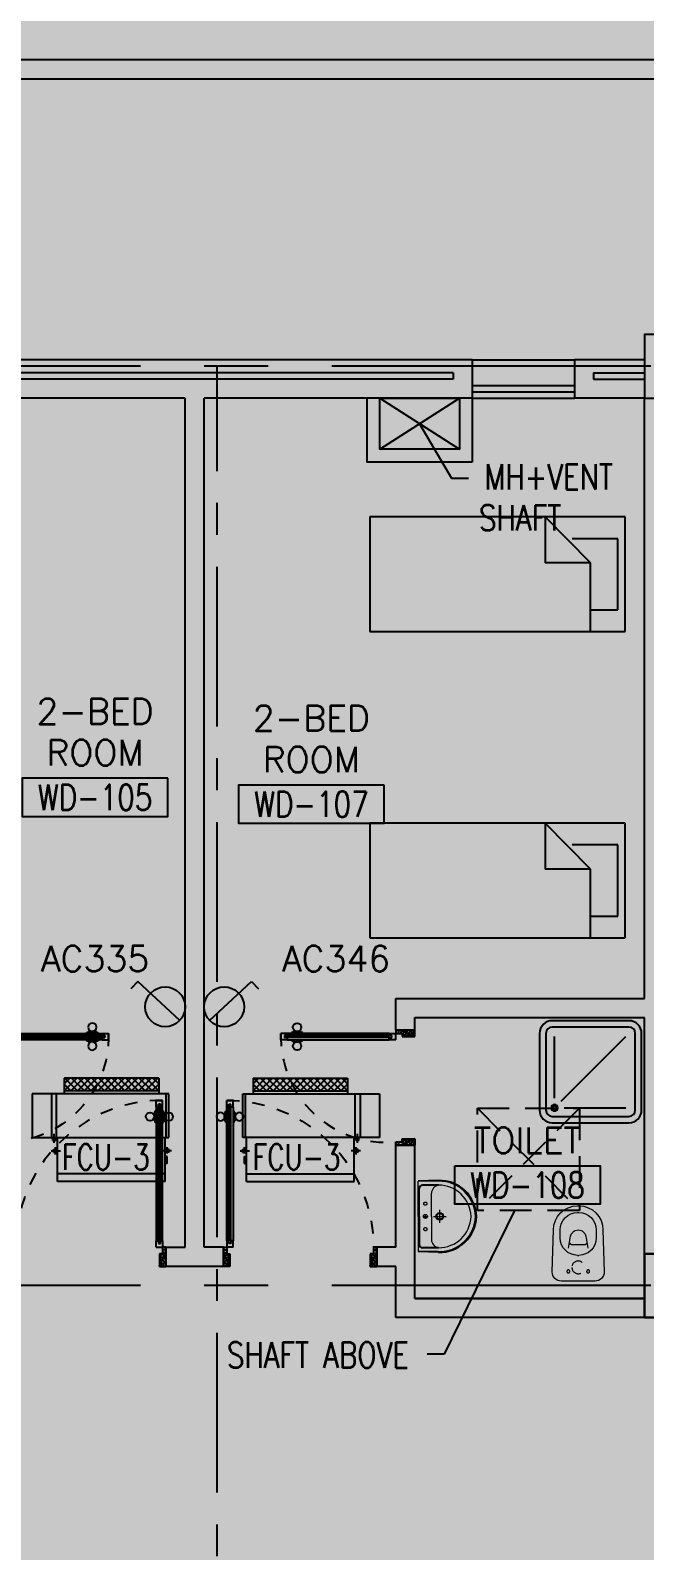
# Model space of a CAD drawing. Extents: x 88852.7 to 88945.7, y 39921.6 to 40001.1.
# Drawn here: x 88912.15 to 88916.96, y 39978.02 to 39989.93 of the extents above; entities that cross this region are included whole.
import ezdxf
from ezdxf.enums import TextEntityAlignment as Align

# ---------------------------------------------------------------- set-up
doc = ezdxf.new("R2010")
doc.units = 0
doc.header["$MEASUREMENT"] = 0
doc.header["$PDMODE"] = 34
for name, pattern in [('CENTER', [2, 1.25, -0.25, 0.25, -0.25]), ('CENTERX2', [4, 2.5, -0.5, 0.5, -0.5]), ('DASHED', [0.75, 0.5, -0.25]), ('HIDDEN', [0.375, 0.25, -0.125]), ('HIDDEN2', [0.1875, 0.125, -0.0625])]:
    doc.linetypes.add(name, pattern=pattern)
doc.layers.get('0').update_dxf_attribs({"color": 11, "linetype": 'CONTINUOUS'})
doc.layers.get('DEFPOINTS').update_dxf_attribs({"color": 11, "linetype": 'CONTINUOUS'})
for name, color, linetype in [('AX-DIM', 11, 'CONTINUOUS'), ('AXES', 11, 'CENTERX2'), ('AXES1', 11, 'CENTER'), ('COL', 11, 'CONTINUOUS'), ('DOOR', 11, 'CONTINUOUS'), ('E-SOCKETS', 4, 'CONTINUOUS'), ('FCU', 7, 'CONTINUOUS'), ('FIX', 11, 'CONTINUOUS'), ('FUR', 11, 'CONTINUOUS'), ('INSUL', 11, 'CONTINUOUS'), ('M-TEXT', 2, 'CONTINUOUS'), ('PROJ-L', 11, 'CONTINUOUS'), ('RM-BOX', 11, 'CONTINUOUS'), ('RM-NAME', 11, 'CONTINUOUS'), ('RM-NO', 11, 'CONTINUOUS'), ('SHAFT', 11, 'CONTINUOUS'), ('WALL', 11, 'CONTINUOUS'), ('WIN', 11, 'CONTINUOUS')]:
    doc.layers.add(name, color=color, linetype=linetype)
doc.styles.add('ROMANS', font='ROMANS.shx', dxfattribs={"width": 0.6})
doc.styles.add('SIMPLEX', font='simplex.shx', dxfattribs={"width": 0.8})
doc.dimstyles.new('DIM-OUT', dxfattribs={"dimscale": 0, "dimtxt": 0.24, "dimasz": 0.08, "dimexe": 0.02, "dimexo": 0.02, "dimgap": 0.05, "dimtad": 1, "dimdec": 0, "dimlfac": 1000, "dimzin": 0, "dimdsep": 46, "dimtxsty": 'ROMANS', "dimblk1": 'ARCHTICK', "dimblk2": 'ARCHTICK', "dimsah": 1, "dimcen": 0.01, "dimdle": 0.08, "dimclrd": 7, "dimclre": 7, "dimclrt": 2, "dimadec": 0, "dimazin": 0, "dimtp": 2, "dimtm": 2, "dimtfac": 0.1142857142857143, "dimtdec": 0, "dimtix": 1, "dimtmove": 2, "dimatfit": 3, "dimldrblk": 'ARCHTICK', "dimfxl": 0, "dimtolj": 1, "dimtzin": 0, "dimarcsym": 0})
doc.dimstyles.new('DIM7', dxfattribs={"dimtxt": 0.24, "dimasz": 0.08, "dimexe": 0.07, "dimexo": 0.05, "dimgap": 0.07, "dimtad": 1, "dimzin": 0, "dimdsep": 46, "dimtxsty": 'SIMPLEX', "dimblk": 'ARCHTICK', "dimcen": 0.05, "dimdle": 0.05, "dimclrd": 4, "dimclre": 4, "dimclrt": 2, "dimadec": 0, "dimazin": 0, "dimtp": 2, "dimtm": 2, "dimtfac": 0.1142857142857143, "dimtix": 1, "dimtmove": 2, "dimatfit": 3, "dimldrblk": 'DOT', "dimfxl": 0, "dimtolj": 1, "dimtzin": 0, "dimarcsym": 0})

# ---------------------------------------------------------------- blocks, each defined once
blk = doc.blocks.new('_ARCHTICK')
at = {"color": 0, "linetype": 'ByBlock', "const_width": 0.15}
blk.add_lwpolyline([(-0.5, -0.5), (0.5, 0.5)], dxfattribs=at)
blk = doc.blocks.new('*D118')
at = {"layer": 'AX-DIM', "color": 7, "lineweight": -2}
for p, q in [((88860.77025844976, 39995.08988482877), (88860.77025844976, 39999.74794392368)), ((88935.46025844975, 39987.56956244051), (88935.46025844975, 39999.74794392368)), ((88860.69025844976, 39999.72794392368), (88935.54025844975, 39999.72794392368))]:
    blk.add_line(p, q, dxfattribs=at)
at = {"layer": 'DEFPOINTS', "color": 0}
for p in [(88935.46025844975, 39999.72794392368), (88860.77025844976, 39995.06988482877), (88935.46025844975, 39987.54956244052)]:
    blk.add_point(p, dxfattribs=at)
at = {"layer": 'AX-DIM', "color": 7, "lineweight": -2, "xscale": 0.08, "yscale": 0.08, "zscale": 0.08, "rotation": 180}
blk.add_blockref('_ARCHTICK', (88860.77025844976, 39999.72794392368), dxfattribs=at)
at = {"layer": 'AX-DIM', "color": 7, "lineweight": -2, "xscale": 0.08, "yscale": 0.08, "zscale": 0.08}
blk.add_blockref('_ARCHTICK', (88935.46025844975, 39999.72794392368), dxfattribs=at)
at = {"layer": 'AX-DIM', "color": 2, "insert": (88898.11525844975, 39999.89794392368), "char_height": 0.24, "attachment_point": 5, "style": 'ROMANS'}
blk.add_mtext('\\A1;74690', dxfattribs=at)
blk = doc.blocks.new('WC1')
at = {"layer": 'FIX', "lineweight": 20}
for p, q in [((-210.0000000029686, 203.8204326368286), (-537.9999999286665, 193.8204326393316)), ((-474.9999999413558, 140.8204326525447), (-537.9999999286665, 140.8204326525447)), ((-137.0000000270957, 0.001240427664015442), (-137.0000000270957, 130.8204326531268)), ((-726.9999998800631, 4.820432680658996), (-726.9999998800631, -4.817951825360069)), ((-673.9999998932763, 4.820432681706734), (-673.9999998932763, -4.817951825360069)), ((-533.6865895071242, 24.24526864886866), (-539.5413532511157, 0.001240431301994249)), ((-539.5413532511157, 0.001240431301994249), (-533.6865895071242, -24.24278778629377)), ((-394.8190632529149, 75.68691823486006), (-490.3663137184049, 60.12952448159922)), ((-338.999999976746, 4.820432680950034), (-338.999999976746, -4.817951826087665)), ((-137.0000000270957, -130.8179517899407), (-137.0000000270957, 0.001240427664015442)), ((-490.3663137184049, -60.12704361174838), (-394.8190632529149, -75.6844373869535)), ((-537.9999999286665, -140.8179517899407), (-474.9999999413558, -140.8179517899407)), ((-537.9999999286665, -193.8179517767567), (-210.0000000029395, -203.8179517742537)), ((-213.1572988978296, -203.8179517742828), (-210.0000000035507, -203.8179517742828))]:
    blk.add_line(p, q, dxfattribs=at)
at = {"layer": 'FIX', "linetype": 'Continuous', "lineweight": 20}
blk.add_line((-420.1086438769998, -47.34975640615448), (-420.4314501879271, 44.6286713128502), dxfattribs=at)
at = {"layer": 'FIX', "linetype": 'HIDDEN2', "lineweight": 20, "ltscale": 0.3}
blk.add_circle((-245, 0), 49.81065704648448, dxfattribs=at)
at = {"layer": 'FIX', "linetype": 'HIDDEN', "lineweight": 20, "ltscale": 0.05}
for centre in [(-213.1572988978296, 77.50124041197705), (-213.1572988978296, -77.49875954940217)]:
    blk.add_circle(centre, 11.63803426258817, dxfattribs=at)
at = {"layer": 'FIX', "lineweight": 20}
for centre, radius, start, end in [((-537.9999999250576, 4.820432684326079), 188.9999999550255, 90.00000000166753, 180.0000000016675), ((-537.9999999255524, 4.820432684820844), 135.999999967722, 90.00000000166753, 180.0000000016675), ((-474.999999944499, 4.820432684820844), 135.999999967722, 359.9999999983325, 89.99999999833247), ((-210.0000000088476, 130.8204326550767), 72.9999999817519, 359.9999999983325, 89.99999999833247), ((-473.0448338629503, -6.857746605353896), 68.15291692588886, 128.9241670934087, 152.846818088903), ((-464.3609761304397, -17.61048578153714), 81.97430560104621, 108.4959527768842, 128.924167104086), ((-537.9999999286665, -4.817951825360069), 188.9999999513875, 180, 270), ((-537.9999999286665, -4.817951825360069), 135.9999999645952, 180, 270), ((-473.0448338628339, 6.860227468045196), 68.15291692606822, 207.1531819110969, 231.0758329065913), ((-464.3609761507541, 17.61296664757538), 81.97430559098913, 231.0758329089363, 251.504047235508), ((-474.9999999413558, -4.817951825360069), 135.9999999645952, 270, 0), ((-210.0000000074942, -130.8179517938843), 72.99999998039857, 270.0000000033351, 2.918171642461503e-09)]:
    blk.add_arc(centre, radius, start, end, dxfattribs=at)
at = {"layer": 'FIX', "linetype": 'Continuous', "lineweight": 20}
for centre, start, end in [((-442.6786698182405, 45.53535193303833), 357.6662144383911, 91.61214824291638), ((-442.3558635072841, -45.58543171666679), 268.3878517570836, 2.333785561608914)]:
    blk.add_arc(centre, 22.26568775101992, start, end, dxfattribs=at)
blk = doc.blocks.new('SHR1')
at = {"layer": 'FIX'}
for p, q in [((-195.7106781186449, 195.7106781186521), (-700, 700)), ((-142.6776695296576, 217.6776695296649), (-142.6776695296576, 700)), ((-217.6776695296576, 142.6776695296649), (-700, 142.6776695296649))]:
    blk.add_line(p, q, dxfattribs=at)
for points in [[(-825, 125), (-825, 725, -0.4142135623730951), (-725, 825), (-125, 825, -0.4142135623730951), (-25, 725), (-25, 125, -0.4142135623730951), (-125, 25), (-725, 25, -0.4142135623730951)], [(-775, 125), (-775, 725, -0.414213562373095), (-725, 775), (-125, 775, -0.414213562373095), (-75, 725), (-75, 125, -0.414213562373095), (-125, 75), (-725, 75, -0.414213562373095)]]:
    blk.add_lwpolyline(points, format="xyb", close=True, dxfattribs=at)
for radius in [25, 15]:
    blk.add_circle((-142.6776695296576, 142.6776695296649), radius, dxfattribs=at)
blk = doc.blocks.new('LAV1')
at = {"layer": 'FIX', "linetype": 'DASHED', "lineweight": 20, "ltscale": 0.05}
for p, q in [((-0.4694115376332775, 170.0000000142027), (-0.4694115376332775, 269.9999999857973)), ((-0.4694115376332775, 170.0000000142027), (-0.4694115376332775, 269.9999999857973)), ((49.53058844816405, 220), (-50.46941152343061, 220))]:
    blk.add_line(p, q, dxfattribs=at)
at = {"layer": 'FIX', "linetype": 'ByBlock', "ltscale": 0.3}
for p, q in [((-280, 209.9999999994616), (-275, 49.99999999994179)), ((-245, 210.0000000001601), (-245.0071684214636, 84.99999999749707)), ((245, 210.0000000001601), (245.0071684214636, 84.99999999749707)), ((280, 209.9999999994616), (275, 49.99999999994179)), ((0, 59.99999999755528), (-220.159092843387, 59.99999999752617)), ((0, 59.99999999755528), (220.159092843387, 59.99999999752617))]:
    blk.add_line(p, q, dxfattribs=at)
at = {"layer": 'FIX', "linetype": 'Continuous', "lineweight": 20}
for p, q in [((-274.9999999999418, 209.9999999999418), (-275, 49.99999999994179)), ((0, 155), (-181.4175303101365, 155)), ((0, 155), (181.4175303101365, 155)), ((274.9999999999418, 209.9999999999418), (275, 49.99999999994179)), ((0, 50), (-275, 49.99999999994179)), ((0, 50.00000000005821), (-252.4649419615453, 50.00000000005821)), ((0, 50), (275, 49.99999999994179)), ((0, 50.00000000005821), (252.4649419615453, 50.00000000005821))]:
    blk.add_line(p, q, dxfattribs=at)
at = {"layer": 'FIX', "lineweight": 20}
for p, q in [((2.491287887096405e-08, 91.9501576180046), (2.491287887096405e-08, 123.0498423795507)), ((15.61226091068238, 107.4999999987776), (-15.48742383631179, 107.4999999987776))]:
    blk.add_line(p, q, dxfattribs=at)
for centre, radius in [((-0.4694115376332775, 220), 29.5), ((-0.4694115376332775, 220), 22.5), ((2.491287887096405e-08, 107.4999999987776), 15.54984237273808)]:
    blk.add_circle(centre, radius, dxfattribs=at)
at = {"layer": 'FIX', "linetype": 'HIDDEN', "lineweight": 20, "ltscale": 0.05}
for centre in [(-99.99999997508712, 107.4999999987776), (99.99999997508712, 107.4999999987776)]:
    blk.add_circle(centre, 12.43987389819046, dxfattribs=at)
at = {"layer": 'FIX', "linetype": 'ByBlock', "ltscale": 0.3}
for centre, radius, start, end in [((6.861270151246572, 220.0495655717823), 287.0372485949996, 91.37764975247644, 182.006413439361), ((-6.861270151246572, 220.0495655717823), 287.0372485949996, 357.993586560639, 88.62235024752358), ((-220.1367860755417, 84.87070840633532), 24.8707184123799, 179.7021438729012, 269.9486109004399), ((220.1367860755417, 84.87070840633532), 24.8707184123799, 270.0513890995601, 0.2978561270987753)]:
    blk.add_arc(centre, radius, start, end, dxfattribs=at)
at = {"layer": 'FIX', "linetype": 'Continuous', "lineweight": 20}
for centre, radius, start, end in [((8.362960975442547, 216.6826060375752), 283.4417486471838, 91.69879626983797, 181.3509675422777), ((-8.362960975442547, 216.6826060375752), 283.4417486471838, 358.6490324577223, 88.30120373016202), ((7.639794464339502, 212.4520616861846), 252.6502458993284, 91.73280937402431, 180.4884212311979), ((-7.639794464339502, 212.4520616861846), 252.6502458993284, 359.5115787688021, 88.26719062597567), ((-179.1751118609682, 221.8444314090302), 66.882033842421, 190.2005602816864, 268.0786290524953), ((179.1751118609682, 221.8444314090302), 66.882033842421, 271.9213709475048, 349.7994397183136)]:
    blk.add_arc(centre, radius, start, end, dxfattribs=at)
blk = doc.blocks.new('RM1')
at = {"layer": 'RM-BOX'}
blk.add_lwpolyline([(569.8908462408872, -200), (-569.890846240829, -200), (-569.8908462407999, -500), (569.8908462407999, -500)], close=True, dxfattribs=at)
at = {"layer": 'RM-NAME', "style": 'ROMANS'}
for tag, p in [('ROOMNAME1', (-5.820766091346741e-11, 323.8095238095266)), ('ROOMNAME2', (0, 0))]:
    blk.add_attdef(tag, text='', height=200, dxfattribs=at).set_placement(p, align=Align.MIDDLE)
at = {"layer": 'RM-NO', "style": 'ROMANS', "width": 0.8}
blk.add_attdef('ROOMNO', text='', height=200, dxfattribs=at).set_placement((0, -350), align=Align.MIDDLE)
blk = doc.blocks.new('COL50')
at = {"layer": 'COL'}
blk.add_lwpolyline([(-249.9999999999709, 250), (-249.9999999999418, -250), (250, -250), (249.9999999999709, 250)], close=True, dxfattribs=at)
blk = doc.blocks.new('DOOR100')
at = {"layer": 'DOOR', "color": 0, "linetype": 'ByBlock'}
for p, q in [((-92.25026414151216, 1206.128900543532), (-92.25026414151216, 1141.328900543544)), ((-83.25026414151216, 1206.128900543532), (-92.25026414151216, 1206.128900543532)), ((-83.25026414151216, 1128.728900543538), (-83.25026414151216, 1218.728900543538)), ((-76.05026414147142, 1218.728900543538), (-83.25026414151216, 1218.728900543538)), ((-83.25026414151216, 1206.128900543532), (-83.25026414151216, 1141.328900543544)), ((-76.05026414147142, 1251.086443322136), (-76.05026414094755, 1301.086443322165)), ((-76.05026414145686, 1301.086443322136), (-26.05026414145686, 1301.086443322136)), ((-26.05026414145686, 1301.086443322136), (-76.05026414145686, 1301.086443322136)), ((-59.05026414145686, 1251.086443322136), (-76.05026414147142, 1251.086443322136)), ((-59.05026414145686, 1251.086443322136), (-59.05026414145686, 1271.086443322136)), ((-43.05026414145686, 1271.086443322136), (-59.05026414145686, 1271.086443322136)), ((-43.05026414144231, 1251.086443322136), (-43.05026414144231, 1271.086443322136)), ((-26.05026414147142, 1251.086443322136), (-43.05026414144231, 1251.086443322136)), ((-26.05026414147142, 1251.086443322136), (-26.05026414145686, 1301.086443322136)), ((-26.05026414145686, 1218.728900543538), (-18.85026414141612, 1218.728900543538)), ((-18.85026414141612, 1128.728900543538), (-18.85026414141612, 1218.728900543538)), ((-18.85026414141612, 1206.128900543532), (-18.85026414141612, 1141.328900543544)), ((-18.85026414141612, 1206.128900543532), (-9.850264141416119, 1206.128900543532)), ((-9.850264141416119, 1206.128900543532), (-9.850264141416119, 1141.328900543544)), ((-83.25026414151216, 1141.328900543544), (-92.25026414151216, 1141.328900543544)), ((-76.05026414147142, 1128.728900543538), (-83.25026414151216, 1128.728900543538)), ((-26.05026414145686, 1128.728900543538), (-18.85026414141612, 1128.728900543538)), ((-18.85026414141612, 1141.328900543544), (-9.850264141416119, 1141.328900543544)), ((-1201.050264141173, 0), (-1201.050264141173, 150)), ((-1201.050264141173, 150), (-1176.050264141173, 150)), ((-1201.050264141173, 150), (-1201.050264141173, 0)), ((-1176.050264141173, 150), (-1176.050264141173, 100)), ((-76.0502641411731, 200), (-59.0502641411731, 200)), ((-76.0502641411731, 150), (-76.0502641411731, 200)), ((-76.0502641411731, 150), (-26.0502641411731, 150)), ((-59.0502641411731, 200), (-59.0502641411731, 180)), ((-59.0502641411731, 180), (-43.0502641411731, 180)), ((-43.0502641411731, 200), (-26.0502641411731, 200)), ((-43.0502641411731, 180), (-43.0502641411731, 200)), ((-26.0502641411731, 200), (-26.0502641411731, 150)), ((-1.050264141173102, 150), (-26.0502641411731, 150)), ((-26.0502641411731, 150), (-26.0502641411731, 100)), ((-1.050264141173102, 150), (-1.050264141173102, 0)), ((-1151.050264141173, 0), (-1201.050264141173, 0)), ((-1176.050264141173, 100), (-1151.050264141173, 100)), ((-1151.050264141173, 100), (-1151.050264141173, 0)), ((-51.0502641411731, 100), (-51.0502641411731, 0)), ((-26.0502641411731, 100), (-51.0502641411731, 100)), ((-51.0502641411731, 0), (-1.050264141173102, 0))]:
    blk.add_line(p, q, dxfattribs=at)
at = {"layer": 'DOOR', "linetype": 'ByBlock'}
for p, q in [((-76.05026414147142, 1251.086443322136), (-76.0502641411731, 200)), ((-59.0502641411731, 200), (-59.05026414145686, 1251.086443322136)), ((-43.0502641411731, 200), (-43.05026414144231, 1251.086443322136)), ((-26.0502641411731, 200), (-26.05026414147142, 1251.086443322136))]:
    blk.add_line(p, q, dxfattribs=at)
at = {"layer": 'DOOR', "color": 9, "linetype": 'ByBlock'}
for p, q in [((-1151.050264141173, 0), (-1201.050264141173, 113.7099299924448)), ((-1151.050264141173, 0), (-1201.050264141173, 40.1457343158545)), ((-1151.050264141173, 0), (-1164.407550184667, 100)), ((-51.0502641411731, 0), (-1.050264141173102, 113.7099299924448)), ((-51.0502641411731, 0), (-37.69297809767886, 100)), ((-51.0502641411731, 0), (-1.050264141173102, 40.1457343158545))]:
    blk.add_line(p, q, dxfattribs=at)
at = {"layer": 'DOOR', "color": 0, "linetype": 'ByBlock'}
for centre in [(-124.5812083564306, 1173.728900543538), (22.48068007354595, 1173.728900543538)]:
    blk.add_circle(centre, 32.39999999998526, dxfattribs=at)
at = {"layer": 'DOOR', "linetype": 'HIDDEN', "ltscale": 0.5}
blk.add_arc((-26.83337057878089, 151.8682979160003), 1149.218412220441, 89.96095720661235, 180.0931464649618, dxfattribs=at)
at = {"layer": 'DOOR', "color": 9, "linetype": 'ByBlock'}
for centre, radius, start, end in [((-1151.050264141159, 0), 154.4019578127773, 103.7142292225058, 108.8947114506697), ((-1151.050264141159, 0), 134.4019578127773, 100.7199763547379, 111.8401506071935), ((-51.05026414115855, 0), 134.4019578127773, 68.15984939280652, 79.2800236452621), ((-51.05026414115855, 0), 154.4019578127773, 71.10528854933027, 76.28577077749422), ((-1151.050264141159, 0), 94.40195781277725, 90, 121.9818119669707), ((-1151.050264141159, 0), 74.40195781277725, 90, 132.223573583291), ((-1151.050264141159, 0), 54.40195781277725, 90, 156.7926171080343), ((-1151.050264141159, 0), 34.40195781277725, 90, 180), ((-1151.050264141159, 0), 14.40195781277725, 90, 180), ((-51.05026414115855, 0), 94.40195781277725, 58.01818803302934, 90), ((-51.05026414115855, 0), 74.40195781277725, 47.77642641670901, 90), ((-51.05026414115855, 0), 54.40195781277725, 23.20738289196568, 90), ((-51.05026414115855, 0), 34.40195781277725, 0, 90), ((-51.05026414115855, 0), 14.40195781277725, 0, 90), ((-51.05026414115855, 0), 114.4019578127773, 64.08384188208258, 77.37742587111109)]:
    blk.add_arc(centre, radius, start, end, dxfattribs=at)
blk = doc.blocks.new('DOOR90')
at = {"layer": 'DOOR', "linetype": 'ByBlock'}
for p, q in [((0, 0), (-150, 0)), ((-200, -25), (-1000, -25)), ((-200, -42), (-1000, -41.9999999999709)), ((-200, -58), (-1000, -58)), ((-1000, -75), (-200, -75))]:
    blk.add_line(p, q, dxfattribs=at)
at = {"layer": 'DOOR', "color": 0, "linetype": 'ByBlock'}
for p, q in [((-150, 0), (-150, -25)), ((-150, 0), (0, 0)), ((0, -50), (0, 0)), ((-1050, -25), (-1050, -75)), ((-1050, -75), (-1050, -25)), ((-1000, -25), (-1050, -25)), ((-1000, -75), (-1050.000000000029, -74.99999999947613)), ((-1020, -42), (-1020, -58)), ((-1000, -41.9999999999709), (-1020, -41.9999999999709)), ((-1000, -58), (-1020, -58)), ((-1000, -25), (-1000, -41.9999999999709)), ((-1000, -58), (-1000, -75)), ((-967.6424572214019, -25), (-967.6424572214019, -17.79999999995925)), ((-877.6424572214019, -17.79999999995925), (-967.6424572214019, -17.79999999995925)), ((-967.6424572214019, -75), (-967.6424572214019, -82.20000000004075)), ((-877.6424572214019, -82.20000000004075), (-967.6424572214019, -82.20000000004075)), ((-955.042457221396, -17.79999999995925), (-955.042457221396, -8.799999999959255)), ((-955.042457221396, -8.799999999959255), (-890.2424572214077, -8.799999999959255)), ((-955.042457221396, -17.79999999995925), (-890.2424572214077, -17.79999999995925)), ((-955.042457221396, -82.20000000004075), (-955.042457221396, -91.20000000004075)), ((-955.042457221396, -82.20000000004075), (-890.2424572214077, -82.20000000004075)), ((-955.042457221396, -91.20000000004075), (-890.2424572214077, -91.20000000004075)), ((-890.2424572214077, -17.79999999995925), (-890.2424572214077, -8.799999999959255)), ((-890.2424572214077, -82.20000000004075), (-890.2424572214077, -91.20000000004075)), ((-877.6424572214019, -25), (-877.6424572214019, -17.79999999995925)), ((-877.6424572214019, -75), (-877.6424572214019, -82.20000000004075)), ((-200, -42), (-200, -25)), ((-200, -25), (-150, -25)), ((-180, -42), (-200, -42)), ((-200, -75), (-200, -58)), ((-200, -58), (-180, -58)), ((-150, -75), (-200, -75)), ((-180, -58), (-180, -42)), ((-150, -75), (-150, -25)), ((-150, -25), (-100, -25)), ((-100, -25), (-100, -50)), ((-100, -50), (0, -50)), ((-150, -900), (-150, -875)), ((-150, -875), (-100, -875)), ((0, -900), (-150, -900)), ((-150, -900), (0, -900)), ((-100, -850), (0, -850)), ((-100, -875), (-100, -850)), ((0, -850), (0, -900))]:
    blk.add_line(p, q, dxfattribs=at)
at = {"layer": 'DOOR', "color": 9, "linetype": 'ByBlock'}
for p, q in [((0, -50), (-113.7099299924448, 0)), ((0, -50), (-40.1457343158545, 0)), ((0, -50), (-100, -36.64271395650576)), ((0, -850), (-113.7099299924448, -900)), ((0, -850), (-100, -863.3572860434942)), ((0, -850), (-40.1457343158545, -900))]:
    blk.add_line(p, q, dxfattribs=at)
at = {"layer": 'DOOR', "color": 0, "linetype": 'ByBlock'}
for centre in [(-922.6424572214019, 23.53094421501737), (-922.6424572214019, -123.5309442149592)]:
    blk.add_circle(centre, 32.39999999998526, dxfattribs=at)
at = {"layer": 'DOOR', "color": 9, "linetype": 'ByBlock'}
for centre, radius, start, end in [((0, -50), 74.40195781277725, 137.776426416831, 180), ((0, -50), 54.40195781277725, 113.2073828919768, 180), ((0, -50), 154.4019578127773, 161.1052885492919, 166.2857707775487), ((0, -50), 134.4019578127773, 158.1598493930306, 169.2800236451594), ((0, -50), 114.4019578127773, 154.0838418820621, 167.3774258712913), ((0, -50), 94.40195781277725, 148.0181880330829, 180), ((0, -50), 34.40195781277725, 90, 180), ((0, -50), 14.40195781277725, 90, 180), ((0, -850), 154.4019578127773, 193.7142292224513, 198.8947114507081), ((0, -850), 134.4019578127773, 190.7199763548406, 201.8401506069695), ((0, -850), 94.40195781277725, 180, 211.9818119669171), ((0, -850), 74.40195781277725, 180, 222.223573583169), ((0, -850), 54.40195781277725, 180, 246.7926171080232), ((0, -850), 34.40195781277725, 180, 270), ((0, -850), 14.40195781277725, 180, 270)]:
    blk.add_arc(centre, radius, start, end, dxfattribs=at)
at = {"layer": 'DOOR', "linetype": 'HIDDEN', "ltscale": 0.5}
blk.add_arc((-222.2222222220007, -49.99999999976717), 828.155208510499, 178.2701163782035, 275.0030377050298, dxfattribs=at)
blk = doc.blocks.new('AH20A')
at = {"layer": 'FUR'}
for p, q in [((0, 0.5), (0, -0.5)), ((1, 0.5), (0, 0.5)), ((0.1358132048044354, 0.5), (0.1358132048044354, -0.09873155399691314)), ((1, -0.5), (1, 0.5)), ((0.1358132048044354, 0.3112226375378668), (0.02772451273631305, 0.3112226375378668)), ((0.02772451273631305, 0.3112226375378668), (0.02772451273631305, -0.3087128986371681)), ((0.1358132048044354, -0.09873155399691314), (0.312524700537324, -0.5)), ((0.1358132048044354, -0.09873155399691314), (0.312524700537324, -0.09873155399691314)), ((0.312524700537324, -0.5), (0.312524700537324, -0.09873155399691314)), ((0.02772451273631305, -0.3087128986371681), (0.2075707670301199, -0.3087128986371681)), ((0, -0.5), (1, -0.5))]:
    blk.add_line(p, q, dxfattribs=at)
blk = doc.blocks.new('*X214')
at = {"color": 0}
for p, q in [((16890.47746209932, -2466.570672882412), (16943.4517006644, -2413.596434317336)), ((16890.47746209932, -2519.603681471403), (16990.47746209933, -2419.603681471401)), ((16990.47746209933, -2565.49912589376), (16890.47746209932, -2465.499125893757)), ((16890.47746209932, -2572.636690060394), (16990.47746209933, -2472.636690060392)), ((16990.47746209933, -2512.466117304769), (16891.6077791119, -2413.596434317336)), ((16990.47746209933, -2459.433108715778), (16944.64078770089, -2413.596434317336)), ((16990.47746209933, -2618.532134482751), (16890.47746209932, -2518.532134482748)), ((16890.47746209932, -2625.669698649385), (16990.47746209933, -2525.669698649383)), ((16990.47746209933, -2671.565143071742), (16890.47746209932, -2571.565143071739)), ((16890.47746209932, -2678.702707238376), (16990.47746209933, -2578.702707238374)), ((16990.47746209933, -2724.598151660733), (16890.47746209932, -2624.59815166073)), ((16890.47746209932, -2731.735715827367), (16990.47746209933, -2631.735715827365)), ((16990.47746209933, -2777.631160249724), (16890.47746209932, -2677.631160249721)), ((16890.47746209932, -2784.768724416358), (16990.47746209933, -2684.768724416357)), ((16990.47746209933, -2830.664168838715), (16890.47746209932, -2730.664168838713)), ((16890.47746209932, -2837.801733005349), (16990.47746209933, -2737.801733005348)), ((16990.47746209933, -2883.697177427706), (16890.47746209932, -2783.697177427704)), ((16890.47746209932, -2890.83474159434), (16990.47746209933, -2790.834741594339)), ((16990.47746209933, -2936.730186016697), (16890.47746209932, -2836.730186016694)), ((16890.47746209932, -2943.867750183331), (16990.47746209933, -2843.86775018333)), ((16990.47746209933, -2989.763194605689), (16890.47746209932, -2889.763194605686)), ((16890.47746209932, -2996.900758772323), (16990.47746209933, -2896.900758772321)), ((16990.47746209933, -3042.796203194679), (16890.47746209932, -2942.796203194677)), ((16890.47746209932, -3049.933767361314), (16990.47746209933, -2949.933767361312)), ((16990.47746209933, -3095.82921178367), (16890.47746209932, -2995.829211783668)), ((16890.47746209932, -3102.966775950305), (16990.47746209933, -3002.966775950303)), ((16990.47746209933, -3148.862220372662), (16890.47746209932, -3048.862220372659)), ((16891.53081232129, -3154.946434317336), (16990.47746209933, -3055.999784539294)), ((16943.52866745501, -3154.946434317336), (16890.47746209932, -3101.89522896165)), ((16944.56382091028, -3154.946434317336), (16990.47746209933, -3109.032793128285))]:
    blk.add_line(p, q, dxfattribs=at)
blk = doc.blocks.new('*X213')
at = {"color": 0}
for p, q in [((16890.47746209932, -2466.570672882412), (16943.4517006644, -2413.596434317336)), ((16890.47746209932, -2519.603681471403), (16990.47746209933, -2419.603681471401)), ((16990.47746209933, -2565.49912589376), (16890.47746209932, -2465.499125893757)), ((16890.47746209932, -2572.636690060394), (16990.47746209933, -2472.636690060392)), ((16990.47746209933, -2512.466117304769), (16891.6077791119, -2413.596434317336)), ((16990.47746209933, -2459.433108715778), (16944.64078770089, -2413.596434317336)), ((16990.47746209933, -2618.532134482751), (16890.47746209932, -2518.532134482748)), ((16890.47746209932, -2625.669698649385), (16990.47746209933, -2525.669698649383)), ((16990.47746209933, -2671.565143071742), (16890.47746209932, -2571.565143071739)), ((16890.47746209932, -2678.702707238376), (16990.47746209933, -2578.702707238374)), ((16990.47746209933, -2724.598151660733), (16890.47746209932, -2624.59815166073)), ((16890.47746209932, -2731.735715827367), (16990.47746209933, -2631.735715827365)), ((16990.47746209933, -2777.631160249724), (16890.47746209932, -2677.631160249721)), ((16890.47746209932, -2784.768724416358), (16990.47746209933, -2684.768724416357)), ((16990.47746209933, -2830.664168838715), (16890.47746209932, -2730.664168838713)), ((16890.47746209932, -2837.801733005349), (16990.47746209933, -2737.801733005348)), ((16990.47746209933, -2883.697177427706), (16890.47746209932, -2783.697177427704)), ((16890.47746209932, -2890.83474159434), (16990.47746209933, -2790.834741594339)), ((16990.47746209933, -2936.730186016697), (16890.47746209932, -2836.730186016694)), ((16890.47746209932, -2943.867750183331), (16990.47746209933, -2843.86775018333)), ((16990.47746209933, -2989.763194605689), (16890.47746209932, -2889.763194605686)), ((16890.47746209932, -2996.900758772323), (16990.47746209933, -2896.900758772321)), ((16990.47746209933, -3042.796203194679), (16890.47746209932, -2942.796203194677)), ((16890.47746209932, -3049.933767361314), (16990.47746209933, -2949.933767361312)), ((16990.47746209933, -3095.82921178367), (16890.47746209932, -2995.829211783668)), ((16890.47746209932, -3102.966775950305), (16990.47746209933, -3002.966775950303)), ((16990.47746209933, -3148.862220372662), (16890.47746209932, -3048.862220372659)), ((16891.53081232129, -3154.946434317336), (16990.47746209933, -3055.999784539294)), ((16943.52866745501, -3154.946434317336), (16890.47746209932, -3101.89522896165)), ((16944.56382091028, -3154.946434317336), (16990.47746209933, -3109.032793128285))]:
    blk.add_line(p, q, dxfattribs=at)

msp = doc.modelspace()

# ---------------------------------------------------------------- linework, layer by layer
at = {"layer": 'AXES'}
for p, q in [((88945.01025844975, 39989.69956244052), (88876.97025844976, 39989.69956244052)), ((88945.01025844975, 39987.29956244052), (88876.97025844976, 39987.29956244052)), ((88945.01025844975, 39980.09956244052), (88876.97025844976, 39980.09956244052))]:
    msp.add_line(p, q, dxfattribs=at)
at = {"layer": 'AXES1'}
msp.add_line((88913.61025844976, 39928.47956244052), (88913.61025844976, 39987.29956244052), dxfattribs=at)
at = {"layer": 'COL'}
msp.add_lwpolyline([(88917.46025844975, 39987.04956244052), (88917.46025844975, 39987.54956244052), (88916.96025844975, 39987.54956244052), (88916.96025844975, 39987.04956244052)], close=True, dxfattribs=at)
at = {"layer": 'E-SOCKETS'}
for p, q in [((88912.99051677102, 39982.48190323768), (88912.93604263877, 39982.42337918803)), ((88913.31838030908, 39982.17672815405), (88912.99051677102, 39982.48190323768)), ((88913.55213659046, 39982.17672815405), (88913.88000012851, 39982.48190323768)), ((88913.88000012851, 39982.48190323768), (88913.93447426076, 39982.42337918803))]:
    msp.add_line(p, q, dxfattribs=at)
for centre in [(88913.20400844979, 39982.28318537688), (88913.66650844975, 39982.28318537688)]:
    msp.add_circle(centre, 0.15625, dxfattribs=at)
at = {"layer": 'FCU', "color": 3}
for p, q in [((88913.15324291153, 39981.72511292249), (88912.411892976, 39981.72511292249)), ((88912.411892976, 39981.72511292249), (88912.411892976, 39981.60288792104)), ((88913.15324291153, 39981.72511292249), (88913.15324291153, 39981.60288792104)), ((88913.89231392308, 39981.72511292249), (88913.89231392308, 39981.60288792104)), ((88913.89231392308, 39981.72511292249), (88914.63366391821, 39981.72511292249)), ((88914.63366391821, 39981.72511292249), (88914.63366391821, 39981.60288792104)), ((88912.31346794529, 39981.60288792104), (88912.16106792851, 39981.60288792104)), ((88912.16106792851, 39981.60288792104), (88912.16106792851, 39981.25998792052)), ((88912.35215010805, 39981.25998792052), (88912.35215010805, 39981.60288792104)), ((88913.15324291153, 39981.625112921), (88912.411892976, 39981.625112921)), ((88913.21298577948, 39981.25998792052), (88913.21298577948, 39981.60288792104)), ((88913.83257105513, 39981.25998792052), (88913.83257105513, 39981.60288792104)), ((88913.89231392308, 39981.625112921), (88914.63366391821, 39981.625112921)), ((88914.69340672655, 39981.25998792052), (88914.69340672655, 39981.60288792104)), ((88914.73208888932, 39981.60288792104), (88914.8844889061, 39981.60288792104)), ((88914.8844889061, 39981.60288792104), (88914.8844889061, 39981.25998792052)), ((88912.33491792841, 39981.21890692413), (88912.33491792841, 39981.28719563782)), ((88914.7106389062, 39981.21890692413), (88914.7106389062, 39981.28719563782)), ((88912.16106792851, 39981.25998792052), (88912.31346794529, 39981.25998792052)), ((88912.32491793795, 39981.23498792201), (88912.32491793795, 39981.25998792052)), ((88912.32491793795, 39981.23498792201), (88912.34491797848, 39981.23498792201)), ((88912.33031793995, 39981.16601292044), (88912.36031791134, 39981.16601292044)), ((88912.33031793995, 39981.14601291716), (88912.33031793995, 39981.16601292044)), ((88912.34491797848, 39981.23498792201), (88912.34491797848, 39981.25998792052)), ((88912.34531792565, 39981.1262100786), (88912.34531792565, 39981.18297182769)), ((88913.23481794758, 39981.16601292044), (88913.20481797619, 39981.16601292044)), ((88913.21981796189, 39981.13529195637), (88913.21981796189, 39981.18297182769)), ((88913.23481794758, 39981.14601291716), (88913.23481794758, 39981.16601292044)), ((88913.81073888703, 39981.14601291716), (88913.81073888703, 39981.16601292044)), ((88913.81073888703, 39981.16601292044), (88913.84073891802, 39981.16601292044)), ((88913.82573887272, 39981.13529195637), (88913.82573887272, 39981.18297182769)), ((88914.71523889466, 39981.16601292044), (88914.68523892327, 39981.16601292044)), ((88914.70023890896, 39981.1262100786), (88914.70023890896, 39981.18297182769)), ((88914.70063891573, 39981.23498792201), (88914.70063891573, 39981.25998792052)), ((88914.72063889666, 39981.23498792201), (88914.70063891573, 39981.23498792201)), ((88914.71523889466, 39981.14601291716), (88914.71523889466, 39981.16601292044)), ((88914.72063889666, 39981.23498792201), (88914.72063889666, 39981.25998792052)), ((88914.8844889061, 39981.25998792052), (88914.73208888932, 39981.25998792052)), ((88912.31038370295, 39981.15601292253), (88912.38308777972, 39981.15601292253)), ((88912.33031793995, 39981.14601291716), (88912.36031791134, 39981.14601291716)), ((88913.25475218458, 39981.15601292253), (88913.18204810782, 39981.15601292253)), ((88913.23481794758, 39981.14601291716), (88913.20481797619, 39981.14601291716)), ((88913.21981796189, 39981.11048292369), (88913.20481797619, 39981.11048292369)), ((88913.21981796189, 39981.05554863065), (88913.20481797619, 39981.05554863065)), ((88913.21981796189, 39981.05554863065), (88913.21981796189, 39981.11048292369)), ((88913.79080465002, 39981.15601292253), (88913.86350872679, 39981.15601292253)), ((88913.81073888703, 39981.14601291716), (88913.84073891802, 39981.14601291716)), ((88913.82573887272, 39981.11048292369), (88913.84073891802, 39981.11048292369)), ((88913.82573887272, 39981.05554863065), (88913.82573887272, 39981.11048292369)), ((88913.82573887272, 39981.05554863065), (88913.84073891802, 39981.05554863065)), ((88914.73517313166, 39981.15601292253), (88914.66246905489, 39981.15601292253)), ((88914.71523889466, 39981.14601291716), (88914.68523892327, 39981.14601291716)), ((88913.20481797619, 39980.97423791885), (88912.36031791134, 39980.97423791885)), ((88913.84073891802, 39980.97423791885), (88914.68523892327, 39980.97423791885))]:
    msp.add_line(p, q, dxfattribs=at)
at = {"layer": 'FCU', "color": 6}
for p, q in [((88912.31346794529, 39981.60288792104), (88912.31346794529, 39981.25998792052)), ((88913.23339291973, 39981.60288792104), (88912.31346794529, 39981.60288792104)), ((88913.23339291973, 39981.25998792052), (88913.23339291973, 39981.60288792104)), ((88913.81216391487, 39981.25998792052), (88913.81216391487, 39981.60288792104)), ((88913.81216391487, 39981.60288792104), (88914.73208888932, 39981.60288792104)), ((88914.73208888932, 39981.60288792104), (88914.73208888932, 39981.25998792052)), ((88912.31346794529, 39981.25998792052), (88913.23339291973, 39981.25998792052)), ((88912.36031791134, 39980.91391292214), (88912.36031791134, 39981.25998792052)), ((88913.20481797619, 39980.91391292214), (88913.20481797619, 39981.25998792052)), ((88914.73208888932, 39981.25998792052), (88913.81216391487, 39981.25998792052)), ((88913.84073891802, 39980.91391292214), (88913.84073891802, 39981.25998792052)), ((88914.68523892327, 39980.91391292214), (88914.68523892327, 39981.25998792052)), ((88913.20481797619, 39980.91391292214), (88912.36031791134, 39980.91391292214)), ((88913.84073891802, 39980.91391292214), (88914.68523892327, 39980.91391292214))]:
    msp.add_line(p, q, dxfattribs=at)
at = {"layer": 'INSUL'}
for p, q in [((88915.46025844975, 39987.24956244052), (88911.76025844975, 39987.24956244052)), ((88915.46025844975, 39987.24956244052), (88915.46025844975, 39987.19956244052)), ((88916.56025844975, 39987.24956244052), (88916.96025844975, 39987.24956244052)), ((88916.56025844975, 39987.24956244052), (88916.56025844975, 39987.19956244052)), ((88915.46025844975, 39987.19956244052), (88911.76025844975, 39987.19956244052)), ((88916.56025844975, 39987.19956244052), (88916.96025844975, 39987.19956244052))]:
    msp.add_line(p, q, dxfattribs=at)
at = {"layer": 'PROJ-L', "linetype": 'Continuous'}
for p, q in [((88928.26025844975, 39989.69956244052), (88909.76025844975, 39989.69956244052)), ((88928.11025844976, 39989.54956244052), (88909.91025844976, 39989.54956244052))]:
    msp.add_line(p, q, dxfattribs=at)
at = {"layer": 'SHAFT', "color": 251, "linetype": 'ByBlock'}
for p, q in [((88914.88525844975, 39987.04956244052), (88915.51025844975, 39986.64956244051)), ((88914.88525844975, 39986.64956244051), (88915.51025844975, 39987.04956244052))]:
    msp.add_line(p, q, dxfattribs=at)
at = {"layer": 'SHAFT', "linetype": 'HIDDEN'}
for p, q in [((88915.64983609477, 39981.48914008554), (88916.44983609476, 39980.68914008554)), ((88916.44983609476, 39981.48914008554), (88915.64983609477, 39980.68914008554))]:
    msp.add_line(p, q, dxfattribs=at)
msp.add_lwpolyline([(88915.64983609477, 39981.48914008554), (88916.44983609476, 39981.48914008554), (88916.44983609476, 39980.68914008554), (88915.64983609477, 39980.68914008554)], close=True, dxfattribs=at)
at = {"layer": 'WALL'}
for p, q in [((88915.61025844976, 39987.34956244052), (88911.61025844976, 39987.34956244052)), ((88915.61025844976, 39987.34956244052), (88915.61025844976, 39987.04956244052)), ((88916.41025844976, 39987.34956244052), (88916.41025844976, 39987.04956244052)), ((88916.96025844975, 39987.34956244052), (88916.41025844976, 39987.34956244052)), ((88913.36025844976, 39987.04956244052), (88911.61025844976, 39987.04956244052)), ((88913.36025844976, 39980.39956244052), (88913.36025844976, 39987.04956244052)), ((88913.51025844975, 39980.39956244052), (88913.51025844975, 39987.04956244052)), ((88915.61025844976, 39987.04956244052), (88913.51025844975, 39987.04956244052)), ((88914.78525844976, 39987.04956244052), (88914.78525844976, 39986.54956244052)), ((88915.61025844976, 39987.04956244052), (88915.61025844976, 39986.54956244052)), ((88916.96025844975, 39987.04956244052), (88916.41025844976, 39987.04956244052)), ((88916.96025844975, 39982.34956244052), (88916.96025844975, 39987.04956244052)), ((88915.61025844976, 39986.54956244052), (88914.78525844976, 39986.54956244052)), ((88915.01025844975, 39982.09956244052), (88915.01025844975, 39982.34956244052)), ((88915.01025844975, 39982.34956244052), (88916.96025844975, 39982.34956244052)), ((88915.16025844976, 39982.09956244052), (88915.16025844976, 39982.19956244052)), ((88915.16025844976, 39982.19956244052), (88916.96025844975, 39982.19956244052)), ((88916.96025844975, 39980.34956244052), (88916.96025844975, 39982.19956244052)), ((88915.01025844975, 39982.09956244052), (88915.16025844976, 39982.09956244052)), ((88915.01025844975, 39981.19956244052), (88915.16025844976, 39981.19956244052)), ((88915.01025844975, 39980.39956244052), (88915.01025844975, 39981.19956244052)), ((88915.16025844976, 39979.99956244052), (88915.16025844976, 39981.19956244052)), ((88915.01025844975, 39979.84956244052), (88915.01025844975, 39980.24956244052))]:
    msp.add_line(p, q, dxfattribs=at)
at = {"layer": 'WALL', "color": 2, "linetype": 'ByBlock'}
for p, q in [((88913.21025844975, 39980.24956244052), (88913.21025844975, 39980.39956244052)), ((88913.66025844976, 39980.24956244052), (88913.66025844976, 39980.39956244052)), ((88914.86025844976, 39980.24956244052), (88914.86025844976, 39980.39956244052))]:
    msp.add_line(p, q, dxfattribs=at)
at = {"layer": 'WALL', "linetype": 'ByBlock'}
for p, q in [((88913.21025844975, 39980.39956244052), (88913.36025844976, 39980.39956244052)), ((88913.66025844976, 39980.39956244052), (88913.51025844975, 39980.39956244052)), ((88915.01025844975, 39980.39956244052), (88914.86025844976, 39980.39956244052)), ((88913.66025844976, 39980.24956244052), (88913.21025844975, 39980.24956244052)), ((88915.01025844975, 39980.24956244052), (88914.86025844976, 39980.24956244052)), ((88916.96025844975, 39979.99956244052), (88915.16025844976, 39979.99956244052)), ((88915.16025844976, 39979.99956244051), (88916.96025844975, 39979.99956244051)), ((88916.96025844975, 39979.84956244052), (88915.01025844975, 39979.84956244052))]:
    msp.add_line(p, q, dxfattribs=at)
at = {"layer": 'WALL', "linetype": 'ByBlock', "ltscale": 0.3}
for points in [[(88917.46025844975, 39987.54956244052), (88916.96025844975, 39987.54956244052), (88916.96025844975, 39987.04956244052), (88917.46025844975, 39987.04956244052)], [(88917.46025844975, 39980.34956244052), (88916.96025844975, 39980.34956244052), (88916.96025844975, 39979.84956244051), (88917.46025844975, 39979.84956244051)]]:
    msp.add_lwpolyline(points, close=True, dxfattribs=at)
at = {"layer": 'WALL'}
msp.add_lwpolyline([(88914.88525844975, 39987.04956244052), (88915.51025844975, 39987.04956244052), (88915.51025844975, 39986.64956244051), (88914.88525844975, 39986.64956244051)], close=True, dxfattribs=at)
at = {"layer": 'WIN'}
for p, q in [((88915.61025844976, 39987.34956244052), (88916.41025844976, 39987.34956244052)), ((88915.61025844976, 39987.14956244051), (88916.41025844976, 39987.14956244051)), ((88915.61025844976, 39987.09956244052), (88916.41025844976, 39987.09956244052)), ((88915.61025844976, 39987.04956244052), (88916.41025844976, 39987.04956244052))]:
    msp.add_line(p, q, dxfattribs=at)

# ---------------------------------------------------------------- block references
at = {"layer": 'COL', "xscale": -0.001, "yscale": 0.001, "zscale": 0.001}
msp.add_blockref('COL50', (88917.21025844975, 39980.09956244052), dxfattribs=at)
at = {"layer": 'DOOR', "color": 0, "linetype": 'ByBlock', "yscale": 0.001, "zscale": 0.001}
for name, p, xscale in [('DOOR90', (88911.71025844975, 39982.09956244052), -0.001), ('DOOR90', (88915.16025844976, 39982.09956244052), 0.001), ('DOOR100', (88913.21025844975, 39980.24956244052), 0.001), ('DOOR100', (88913.66025844976, 39980.24956244052), -0.001)]:
    msp.add_blockref(name, p, dxfattribs=dict(at, xscale=xscale))
at = {"layer": 'FCU', "color": 11, "xscale": 0.001000002026557922, "yscale": 0.001000002026557922, "zscale": 0.001, "rotation": 90}
msp.add_blockref('*X214', (88909.99829652472, 39964.7346354574), dxfattribs=at)
at = {"layer": 'FCU', "color": 11, "extrusion": (0, 0, -1), "xscale": 0.001000002026557922, "yscale": 0.001000002026557922, "zscale": -0.001, "rotation": 90}
msp.add_blockref('*X213', (-88917.0472603695, 39964.7346354574), dxfattribs=at)
at = {"layer": 'FIX'}
for name, p, xscale, yscale, zscale, rotation in [('AH20A', (88916.80675328593, 39985.67151834288), 2, 0.9, 2, 180), ('AH20A', (88916.80675328593, 39983.27270428788), 2, 0.9, 2, 180), ('LAV1', (88915.13525845476, 39980.64156244218), 0.000999999996565748, 0.000999999996565748, 0.001, 270), ('WC1', (88916.44025845442, 39979.99756244234), -0.000999999996565748, 0.000999999996565748, 0.001, 90)]:
    msp.add_blockref(name, p, dxfattribs=dict(at, xscale=xscale, yscale=yscale, zscale=zscale, rotation=rotation))
at = {"layer": 'FIX', "xscale": -0.001000000003841706, "yscale": 0.000999999996565748, "zscale": 0.001}
msp.add_blockref('SHR1', (88916.11211582756, 39981.349562442), dxfattribs=at)
at = {"layer": 'RM-NAME', "xscale": 0.001, "yscale": 0.001, "zscale": 0.001}
for p, values in [((88912.65436994433, 39984.27397787728), {'ROOMNO': 'WD-105', 'ROOMNAME2': 'ROOM', 'ROOMNAME1': '2-BED'}), ((88914.34921000738, 39984.22021827009), {'ROOMNO': 'WD-107', 'ROOMNAME2': 'ROOM', 'ROOMNAME1': '2-BED'})]:
    msp.add_blockref('RM1', p, dxfattribs=at).add_auto_attribs(values)
at = {"layer": 'RM-NAME'}
ref = msp.add_blockref('RM1', (88916.04223349284, 39981.23719500277), dxfattribs=dict(at, xscale=-0.001, yscale=0.001, zscale=0.001))
ref.add_attrib('ROOMNO', 'WD-108', dxfattribs={"layer": 'RM-NO', "height": 0.2, "style": 'ROMANS', "width": 0.8}).set_placement((88916.04223349284, 39980.88719500277), align=Align.MIDDLE)
ref.add_attrib('ROOMNAME2', 'TOILET', dxfattribs={"height": 0.2, "style": 'ROMANS'}).set_placement((88916.04223349284, 39981.23719500277), align=Align.MIDDLE)

# ---------------------------------------------------------------- texts
at = {"layer": 'E-SOCKETS', "style": 'ROMANS'}
for s, p in [('AC335', (88912.23018167212, 39982.55967549867)), ('AC346', (88914.11868532925, 39982.55967549867))]:
    msp.add_text(s, height=0.2, dxfattribs=at).set_placement(p)
at = {"layer": 'M-TEXT', "style": 'ROMANS', "width": 0.75}
for p in [(88912.39505323334, 39981.00699538738), (88913.88901546164, 39981.00699538738)]:
    msp.add_text('FCU-3', height=0.2, dxfattribs=at).set_placement(p)
at = {"layer": 'SHAFT', "color": 4, "style": 'ROMANS', "width": 0.8}
for s, p in [('MH+VENT', (88916.20811977492, 39986.43451605947)), ('SHAFT', (88915.98500503378, 39986.11300294314)), ('SHAFT ABOVE', (88914.40039818008, 39979.55670242378))]:
    msp.add_text(s, height=0.2, dxfattribs=at).set_placement(p, align=Align.MIDDLE)

# ---------------------------------------------------------------- dimensions: what is measured, and where the dimension line sits
at = {"layer": 'AX-DIM'}
dim = msp.add_linear_dim(base=(88935.46025844975, 39999.72794392368), p1=(88860.77025844976, 39995.06988482877), p2=(88935.46025844975, 39987.54956244052), dimstyle='DIM-OUT', override={"dimscale": 1}, dxfattribs=at)
dim.commit()
dim.dimension.update_dxf_attribs({"geometry": '*D118', "text_midpoint": (88898.11525844975, 39999.89794392368)})

# ---------------------------------------------------------------- leaders
at = {"layer": 'SHAFT', "color": 6, "linetype": 'ByBlock', "ltscale": 0.3}
for points in [[(88915.19775844975, 39986.84956244051), (88915.44811579504, 39986.42365820298), (88915.57928811498, 39986.42365820298)], [(88915.940406475, 39980.68914008554), (88915.39025108429, 39979.56148442432), (88915.25678892132, 39979.56148442432)]]:
    msp.add_leader(points, dimstyle='DIM7', override={"dimasz": 200, "dimtad": 0}, dxfattribs=at)

doc.saveas('drawing.dxf')
